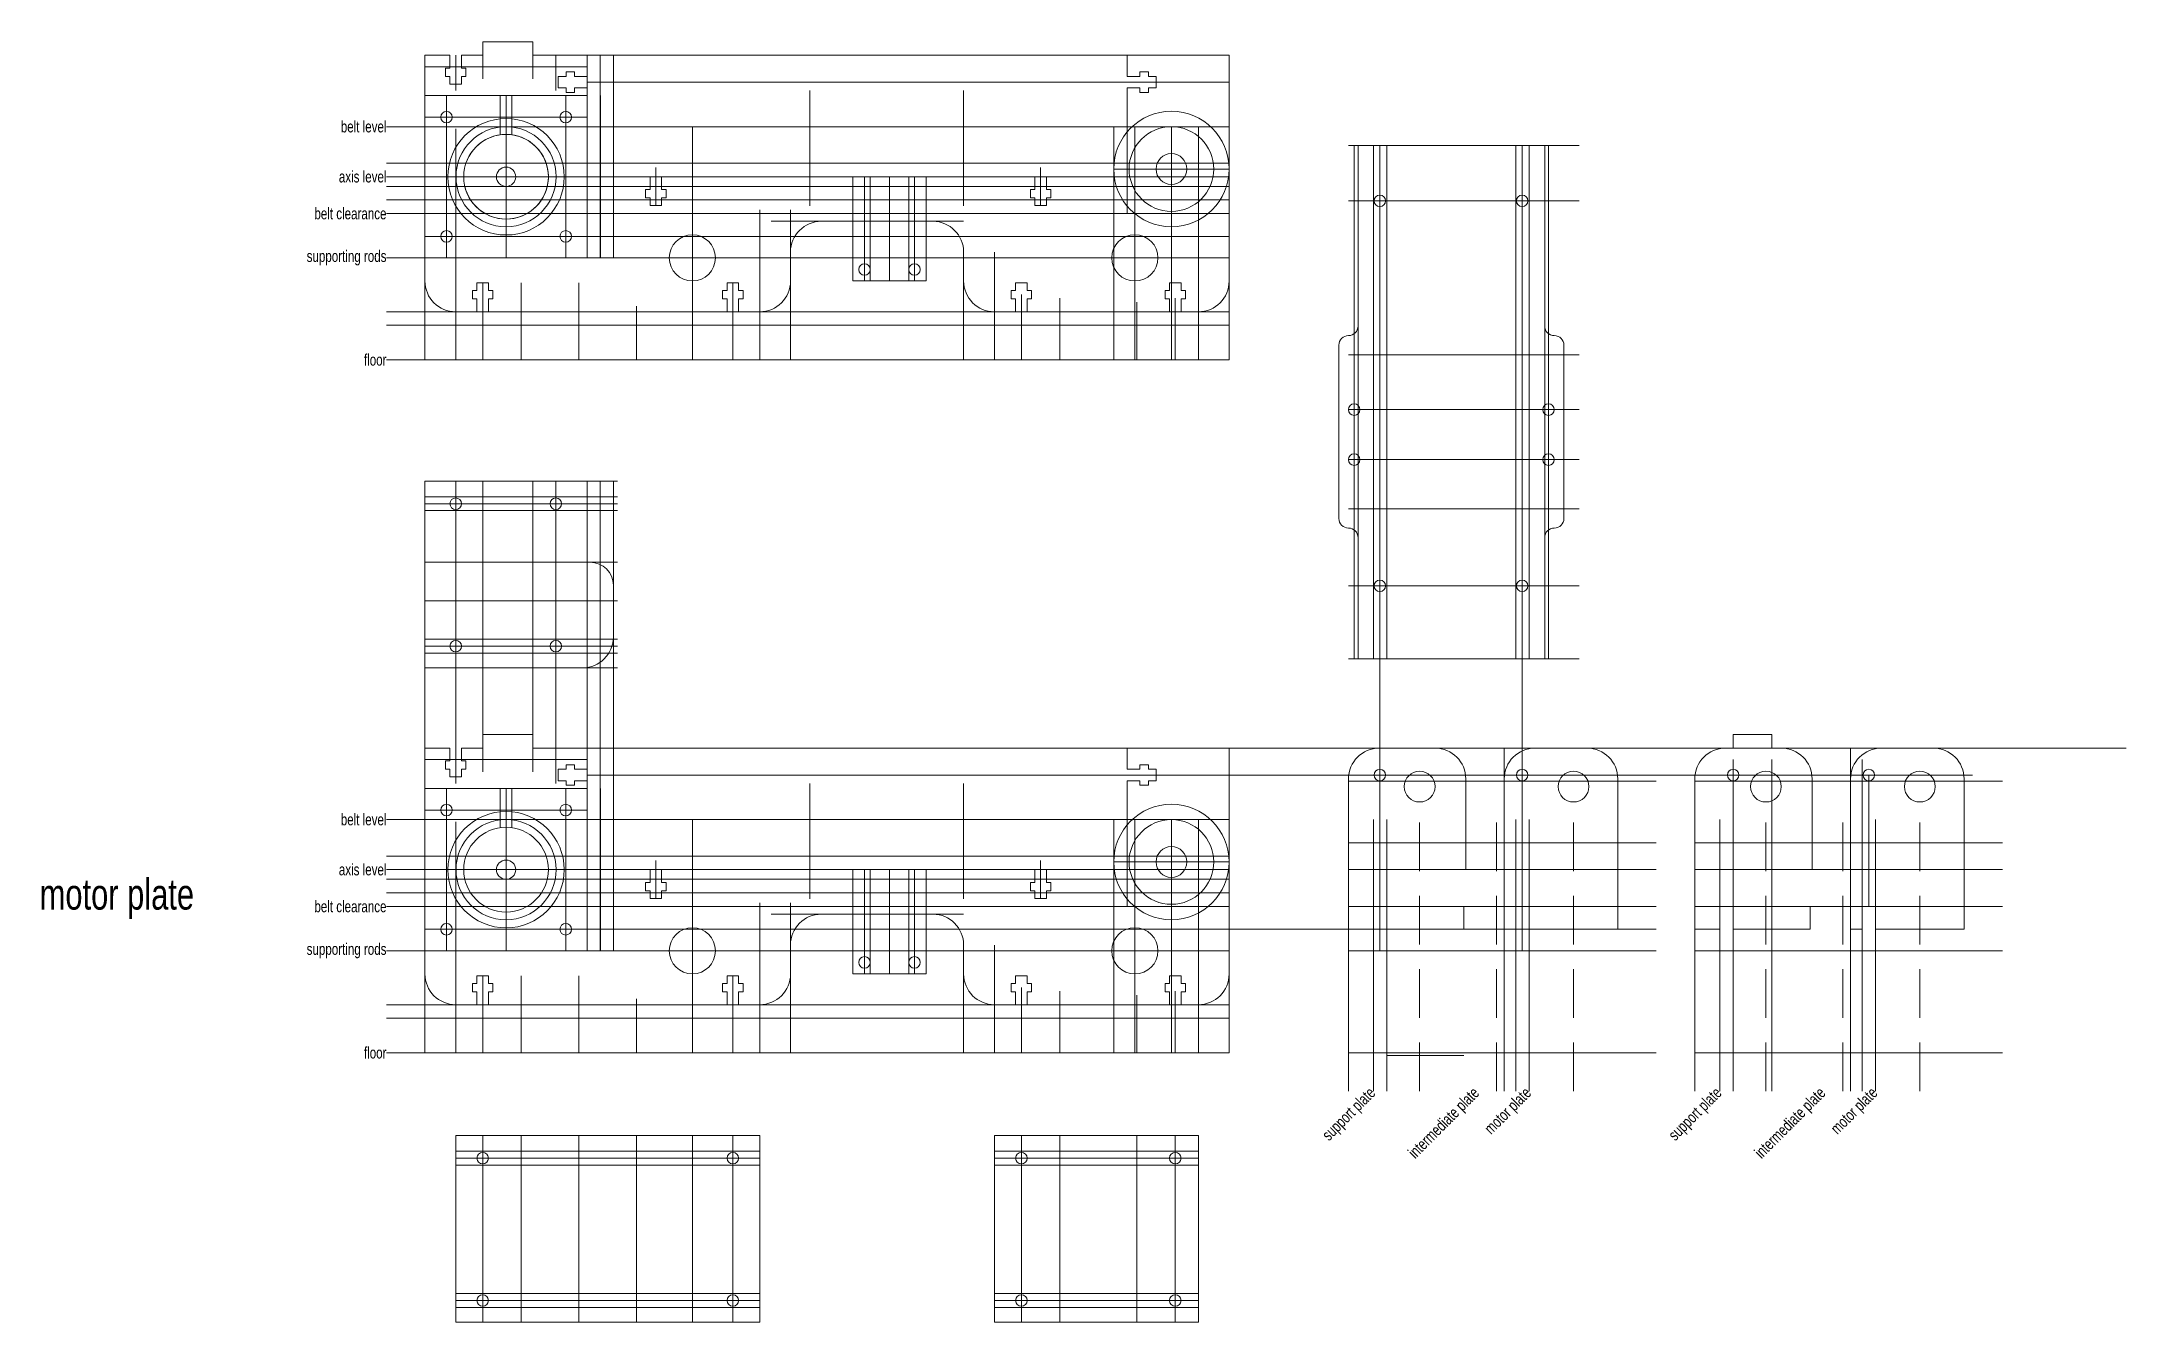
# Model space of a CAD drawing. Header units: millimetres. Extents: x -100 to 442, y -70 to 263.
import ezdxf

# ---------------------------------------------------------------- set-up
doc = ezdxf.new("R2010")
doc.units = ezdxf.units.MM
doc.linetypes.add('DASHED', pattern=[19.05, 12.7, -6.35])
for name, color, linetype, lineweight, true_color in [('cuts', 7, 'CONTINUOUS', 0, 0x000000), ('documentatio', 1, 'CONTINUOUS', 0, 0xff0000), ('nema_mount', 37, 'CONTINUOUS', 0, 0x3b3b3b), ('skeleton', 24, 'CONTINUOUS', 0, 0x731212)]:
    doc.layers.add(name, color=color, linetype=linetype, lineweight=lineweight, true_color=true_color)
doc.styles.get("Standard").update_dxf_attribs({"font": 'txt', "width": 0.75})

# ---------------------------------------------------------------- blocks, each defined once
blk = doc.blocks.new('m3-t-slot')
at = {"layer": 'cuts'}
for p, q in [((-2.66, 3.33), (-2.66, 5.5)), ((-2.66, 5.5), (-1.5, 5.5)), ((-1.5, 7.5), (1.5, 7.5)), ((-1.5, 5.5), (-1.5, 7.5)), ((1.5, 7.5), (1.5, 5.5)), ((1.5, 5.5), (2.66, 5.5)), ((2.66, 5.5), (2.66, 3.33)), ((-1.5, 3.33), (-2.66, 3.33)), ((-1.5, 0), (-1.5, 3.33)), ((2.66, 3.33), (1.5, 3.33)), ((1.5, 3.33), (1.5, 0))]:
    blk.add_line(p, q, dxfattribs=at)
blk = doc.blocks.new('pressfit-bearing')
at = {"layer": 'cuts'}
blk.add_circle((0, 0), 6, dxfattribs=at)

msp = doc.modelspace()

# ---------------------------------------------------------------- linework, layer by layer
at = {"layer": 'cuts'}
for p, q in [((15, 259.16), (15, 262.66)), ((15, 262.66), (28, 262.66)), ((28, 262.66), (28, 259.16)), ((0, 259.16), (6.5, 259.16)), ((0, 259.16), (0, 231.08)), ((9.5, 259.16), (15, 259.16)), ((42.16, 259.16), (28, 259.16)), ((42.16, 259.16), (42.16, 253.66)), ((182.5, 259.16), (209, 259.16)), ((182.5, 253.66), (182.5, 259.16)), ((209, 259.16), (209, 200.5)), ((42.16, 250.66), (42.16, 218)), ((182.5, 218), (182.5, 250.66)), ((242.5, 235.66), (291, 235.66)), ((242.5, 188.82), (242.5, 235.66)), ((291, 235.66), (291, 188.82)), ((10.652, 231.08), (0, 231.08)), ((45.66, 218), (45.66, 227.58)), ((45.66, 227.58), (58.5, 227.58)), ((100, 227.58), (61.5, 227.58)), ((100, 227.58), (100, 231.08)), ((100, 231.08), (140, 231.08)), ((140, 231.08), (140, 227.58)), ((140, 227.58), (158.5, 227.58)), ((161.5, 227.58), (179, 227.58)), ((179, 227.58), (179, 218)), ((10.368, 225.08), (0, 225.08)), ((0, 225.08), (0, 200.5)), ((111.23, 225.08), (130.23, 225.08)), ((111.23, 221.58), (111.23, 225.08)), ((130.23, 225.08), (130.23, 221.58)), ((42.16, 218), (45.66, 218)), ((130.23, 221.58), (111.23, 221.58)), ((179, 218), (182.5, 218)), ((103, 216), (132, 216)), ((95, 200.5), (95, 208)), ((111.23, 206.5), (130.23, 206.5)), ((111.23, 200.5), (111.23, 206.5)), ((130.23, 206.5), (130.23, 200.5)), ((140, 208), (140, 200.5)), ((130.23, 200.5), (111.23, 200.5)), ((8, 192.5), (13.5, 192.5)), ((16.5, 192.5), (25, 192.5)), ((25, 192.5), (25, 189)), ((40, 189), (40, 192.5)), ((40, 192.5), (55, 192.5)), ((55, 192.5), (55, 189)), ((69.5, 189), (69.5, 192.5)), ((78.5, 192.5), (69.5, 192.5)), ((81.5, 192.5), (87, 192.5)), ((153.5, 192.5), (148, 192.5)), ((165, 192.5), (156.5, 192.5)), ((165, 189), (165, 192.5)), ((185, 192.5), (185, 189)), ((193.5, 192.5), (185, 192.5)), ((201, 192.5), (196.5, 192.5)), ((25, 189), (40, 189)), ((55, 189), (69.5, 189)), ((185, 189), (165, 189)), ((240, 186.32), (240, 186.32)), ((293.5, 186.32), (293.5, 186.32)), ((237.5, 138.82), (237.5, 183.82)), ((246.5, 181.32), (250, 181.32)), ((246.5, 141.32), (246.5, 181.32)), ((250, 181.32), (250, 141.32)), ((283.5, 181.32), (287, 181.32)), ((283.5, 141.32), (283.5, 181.32)), ((287, 181.32), (287, 141.32)), ((296, 183.82), (296, 138.82)), ((0, 100), (0, 148.5)), ((0, 148.5), (42.16, 148.5)), ((42.16, 127.45), (42.16, 148.5)), ((15, 144.45), (28, 144.45)), ((15, 140.85), (15, 144.45)), ((28, 144.45), (28, 140.85)), ((250, 141.32), (246.5, 141.32)), ((287, 141.32), (283.5, 141.32)), ((28, 140.85), (15, 140.85)), ((240, 136.32), (240, 136.32)), ((293.5, 136.32), (293.5, 136.32)), ((242.5, 102.32), (242.5, 133.82)), ((291, 133.82), (291, 102.32)), ((42.96, 127.45), (42.16, 127.45)), ((48.96, 121.45), (48.96, 108)), ((42.16, 117.45), (45.56, 117.45)), ((42.16, 107.45), (42.16, 117.45)), ((45.56, 117.45), (45.56, 107.45)), ((15, 107.45), (28, 107.45)), ((15, 103.85), (15, 107.45)), ((28, 103.85), (15, 103.85)), ((28, 107.45), (28, 103.85)), ((45.56, 107.45), (42.16, 107.45)), ((40.96, 100), (0, 100)), ((291, 102.32), (242.5, 102.32)), ((15, 79.16), (15, 82.66)), ((15, 82.66), (28, 82.66)), ((28, 82.66), (28, 79.16)), ((340, 79.16), (340, 82.66)), ((340, 82.66), (350, 82.66)), ((350, 82.66), (350, 79.16)), ((0, 79.16), (6.5, 79.16)), ((0, 79.16), (0, 20.5)), ((9.5, 79.16), (15, 79.16)), ((42.16, 79.16), (28, 79.16)), ((42.16, 79.16), (42.16, 73.66)), ((182.5, 79.16), (209, 79.16)), ((182.5, 73.66), (182.5, 79.16)), ((209, 79.16), (209, 20.5)), ((248, 79.16), (262.5, 79.16)), ((288.5, 79.16), (302, 79.16)), ((338, 79.16), (340, 79.16)), ((350, 79.16), (352.5, 79.16)), ((378.5, 79.16), (392, 79.16)), ((42.16, 70.66), (42.16, 38)), ((182.5, 38), (182.5, 70.66)), ((240, 71.16), (240, 32.085)), ((270.5, 47.58), (270.5, 71.16)), ((280.5, 71.16), (280.5, 47.58)), ((310, 71.16), (310, 32.085)), ((330, 71.16), (330, 32.085)), ((360.5, 47.58), (360.5, 71.16)), ((370.5, 71.16), (370.5, 47.58)), ((400, 71.16), (400, 32.085)), ((100, 47.58), (100, 51.08)), ((100, 51.08), (140, 51.08)), ((140, 51.08), (140, 47.58)), ((45.66, 38), (45.66, 47.58)), ((45.66, 47.58), (58.5, 47.58)), ((100, 47.58), (61.5, 47.58)), ((111.23, 45.08), (130.23, 45.08)), ((111.23, 41.58), (111.23, 45.08)), ((130.23, 45.08), (130.23, 41.58)), ((140, 47.58), (158.5, 47.58)), ((161.5, 47.58), (179, 47.58)), ((179, 47.58), (179, 38)), ((280.5, 47.58), (270.5, 47.58)), ((370.5, 47.58), (360.5, 47.58)), ((42.16, 38), (45.66, 38)), ((130.23, 41.58), (111.23, 41.58)), ((179, 38), (182.5, 38)), ((246.5, 32.085), (246.5, 38)), ((246.5, 38), (250, 38)), ((250, 38), (250, 32.085)), ((270, 32.085), (270, 38)), ((270, 38), (280.5, 38)), ((280.5, 32.085), (280.5, 38)), ((283.5, 38), (283.5, 32.085)), ((283.5, 38), (287, 38)), ((287, 38), (287, 32.085)), ((336.5, 32.085), (336.5, 38)), ((336.5, 38), (340, 38)), ((340, 38), (340, 32.085)), ((360, 32.085), (360, 38)), ((360, 38), (370.5, 38)), ((370.5, 32.085), (370.5, 38)), ((373.5, 38), (373.5, 32.085)), ((373.5, 38), (377, 38)), ((377, 38), (377, 32.085)), ((103, 36), (132, 36)), ((95, 20.5), (95, 28)), ((140, 28), (140, 20.5)), ((240, 32.085), (246.5, 32.085)), ((250, 32.085), (270, 32.085)), ((283.5, 32.085), (280.5, 32.085)), ((287, 32.085), (310, 32.085)), ((330, 32.085), (336.5, 32.085)), ((340, 32.085), (360, 32.085)), ((373.5, 32.085), (370.5, 32.085)), ((377, 32.085), (400, 32.085)), ((111.23, 26.5), (130.23, 26.5)), ((111.23, 20.5), (111.23, 26.5)), ((130.23, 26.5), (130.23, 20.5)), ((130.23, 20.5), (111.23, 20.5)), ((8, 12.5), (13.5, 12.5)), ((16.5, 12.5), (25, 12.5)), ((25, 12.5), (25, 9)), ((40, 9), (40, 12.5)), ((40, 12.5), (55, 12.5)), ((55, 12.5), (55, 9)), ((69.5, 9), (69.5, 12.5)), ((78.5, 12.5), (69.5, 12.5)), ((81.5, 12.5), (87, 12.5)), ((153.5, 12.5), (148, 12.5)), ((165, 12.5), (156.5, 12.5)), ((165, 9), (165, 12.5)), ((185, 12.5), (185, 9)), ((193.5, 12.5), (185, 12.5)), ((201, 12.5), (196.5, 12.5)), ((25, 9), (40, 9)), ((55, 9), (69.5, 9)), ((185, 9), (165, 9)), ((8, -21.5), (87, -21.5)), ((8, -70), (8, -21.5)), ((87, -21.5), (87, -70)), ((148, -21.5), (201, -21.5)), ((148, -70), (148, -21.5)), ((201, -21.5), (201, -70)), ((25, -25.55), (40, -25.55)), ((25, -29.15), (25, -25.55)), ((40, -25.55), (40, -29.15)), ((55, -25.55), (69.5, -25.55)), ((55, -29.15), (55, -25.55)), ((69.5, -25.55), (69.5, -29.15)), ((165, -25.55), (185, -25.55)), ((165, -29.15), (165, -25.55)), ((185, -25.55), (185, -29.15)), ((40, -29.15), (25, -29.15)), ((69.5, -29.15), (55, -29.15)), ((185, -29.15), (165, -29.15)), ((25, -62.55), (40, -62.55)), ((25, -66.15), (25, -62.55)), ((40, -62.55), (40, -66.15)), ((55, -62.55), (69.5, -62.55)), ((55, -66.15), (55, -62.55)), ((69.5, -62.55), (69.5, -66.15)), ((165, -62.55), (185, -62.55)), ((165, -66.15), (165, -62.55)), ((185, -62.55), (185, -66.15)), ((87, -70), (8, -70)), ((40, -66.15), (25, -66.15)), ((69.5, -66.15), (55, -66.15)), ((201, -70), (148, -70)), ((185, -66.15), (165, -66.15))]:
    msp.add_line(p, q, dxfattribs=at)
for centre, radius in [((5.585, 243.075), 1.5), ((36.575, 243.075), 1.5), ((194, 229.58), 4), ((248.15, 221.32), 1.5), ((285.15, 221.32), 1.5), ((5.585, 212.085), 1.5), ((36.575, 212.085), 1.5), ((114.23, 203.5), 1.5), ((127.23, 203.5), 1.5), ((241.5, 167.09), 1.5), ((292, 167.09), 1.5), ((241.5, 154.09), 1.5), ((292, 154.09), 1.5), ((8, 142.65), 1.5), ((34, 142.65), 1.5), ((248.15, 121.32), 1.5), ((285.15, 121.32), 1.5), ((8, 105.65), 1.5), ((34, 105.65), 1.5), ((248.15, 72.16), 1.5), ((258.5, 69.16), 4), ((285.15, 72.16), 1.5), ((298.5, 69.16), 4), ((340, 72.16), 1.5), ((348.5, 69.16), 4), ((375.25, 72.16), 1.5), ((388.5, 69.16), 4), ((5.585, 63.075), 1.5), ((36.575, 63.075), 1.5), ((21.08, 47.58), 11), ((194, 49.58), 4), ((5.585, 32.085), 1.5), ((36.575, 32.085), 1.5), ((114.23, 23.5), 1.5), ((127.23, 23.5), 1.5), ((15, -27.35), 1.5), ((80, -27.35), 1.5), ((155, -27.35), 1.5), ((195, -27.35), 1.5), ((15, -64.35), 1.5), ((80, -64.35), 1.5), ((155, -64.35), 1.5), ((195, -64.35), 1.5)]:
    msp.add_circle(centre, radius, dxfattribs=at)
for centre, radius, start, end in [((21.08, 227.58), 11, 193.13656, 161.447), ((103, 208), 8, 90, 180), ((132, 208), 8, 0, 90), ((8, 200.5), 8, 180, 270), ((87, 200.5), 8, 270, 0), ((148, 200.5), 8, 180, 270), ((201, 200.5), 8, 270, 360), ((240, 183.82), 2.5, 90, 180), ((240, 188.82), 2.5, 270, 0), ((293.5, 188.82), 2.5, 180, 270), ((293.5, 183.82), 2.5, 0, 90), ((240, 138.82), 2.5, 180, 270), ((240, 133.82), 2.5, 0, 90), ((293.5, 133.82), 2.5, 90, 180), ((293.5, 138.82), 2.5, 270, 0), ((42.96, 121.45), 6, 0, 90), ((40.96, 108), 8, 270, 0), ((248, 71.16), 8, 90, 180), ((262.5, 71.16), 8, 0, 90), ((288.5, 71.16), 8, 90, 180), ((302, 71.16), 8, 0, 90), ((338, 71.16), 8, 90, 180), ((352.5, 71.16), 8, 0, 90), ((378.5, 71.16), 8, 90, 180), ((392, 71.16), 8, 0, 90), ((103, 28), 8, 90, 180), ((132, 28), 8, 0, 90), ((8, 20.5), 8, 180, 270), ((87, 20.5), 8, 270, 0), ((148, 20.5), 8, 180, 270), ((201, 20.5), 8, 270, 360)]:
    msp.add_arc(centre, radius, start, end, dxfattribs=at)
at = {"layer": 'nema_mount'}
for p, q in [((0, 206.5), (0, 259.16)), ((42.16, 259.16), (209, 259.16)), ((42.16, 206.5), (42.16, 259.16)), ((45.56, 206.5), (45.56, 259.16)), ((48.96, 206.5), (48.96, 259.16)), ((42.16, 252.16), (209, 252.16)), ((0, 248.66), (42.16, 248.66)), ((5.585, 206.5), (5.585, 248.66)), ((19.58, 238.477), (19.58, 248.66)), ((21.08, 206.5), (21.08, 248.66)), ((22.58, 238.477), (22.58, 248.66)), ((36.575, 206.5), (36.575, 248.66)), ((0, 243.075), (42.16, 243.075)), ((0, 227.58), (42.16, 227.58)), ((0, 212.085), (209, 212.085)), ((0, 206.5), (42.16, 206.5)), ((0, 26.5), (0, 148.5)), ((42.16, 26.5), (42.16, 148.5)), ((45.56, 26.5), (45.56, 148.5)), ((48.96, 26.5), (48.96, 148.5)), ((0, 117.45), (50, 117.45)), ((42.16, 79.16), (242.16, 79.16)), ((242.16, 79.16), (442.16, 79.16)), ((350, -10), (350, 76.16)), ((42.16, 72.16), (402.16, 72.16)), ((0, 68.66), (42.16, 68.66)), ((5.585, 26.5), (5.585, 68.66)), ((19.58, 58.477), (19.58, 68.66)), ((21.08, 26.5), (21.08, 68.66)), ((22.58, 58.477), (22.58, 68.66)), ((36.575, 26.5), (36.575, 68.66)), ((0, 63.075), (42.16, 63.075)), ((0, 47.58), (42.16, 47.58)), ((0, 32.085), (320, 32.085)), ((0, 26.5), (42.16, 26.5))]:
    msp.add_line(p, q, dxfattribs=at)
for centre, radius in [((5.585, 243.075), 1.5), ((36.575, 243.075), 1.5), ((21.08, 227.58), 11), ((21.08, 227.58), 2.5), ((5.585, 212.085), 1.5), ((36.575, 212.085), 1.5), ((5.585, 63.075), 1.5), ((36.575, 63.075), 1.5), ((21.08, 47.58), 11), ((21.08, 47.58), 2.5), ((5.585, 32.085), 1.5), ((36.575, 32.085), 1.5)]:
    msp.add_circle(centre, radius, dxfattribs=at)
at = {"layer": 'skeleton'}
for p, q in [((0, 256.16), (42.16, 256.16)), ((8, 250), (8, 259.16)), ((15, 253), (15, 259.16)), ((28, 259.16), (28, 253)), ((34, 250), (34, 259.16)), ((42.16, 259.16), (209, 259.16)), ((100, 250), (100, 220)), ((140, 220), (140, 250)), ((45.66, 206.5), (45.66, 248.66)), ((-10, 240.58), (209, 240.58)), ((0, 180), (0, 240)), ((8, 180), (8, 240)), ((69.5, 180), (69.5, 240.58)), ((179, 180), (179, 240.58)), ((184.5, 180), (184.5, 240.58)), ((194, 180), (194, 240.58)), ((201, 180), (201, 240.58)), ((209, 180), (209, 240.58)), ((240, 235.66), (300, 235.66)), ((241.5, 102.32), (241.5, 235.66)), ((242.5, 102.32), (242.5, 235.66)), ((246.5, 102.32), (246.5, 235.66)), ((248.15, 26.5), (248.15, 235.66)), ((250, 102.32), (250, 235.66)), ((283.5, 102.32), (283.5, 235.66)), ((285.15, 26.5), (285.15, 235.66)), ((287, 102.32), (287, 235.66)), ((291, 102.32), (291, 235.66)), ((292, 102.32), (292, 235.66)), ((-10, 231.08), (209, 231.08)), ((-10, 227.58), (209, 227.58)), ((60, 230), (60, 220)), ((111.23, 227.58), (111.23, 200.5)), ((114.23, 227.58), (114.23, 200.5)), ((115.73, 227.58), (115.73, 200.5)), ((120.73, 227.58), (120.73, 200.5)), ((125.73, 227.58), (125.73, 200.5)), ((127.23, 227.58), (127.23, 200.5)), ((130.23, 227.58), (130.23, 200.5)), ((160, 230), (160, 220)), ((179, 229.58), (209, 229.58)), ((-10, 225.08), (209, 225.08)), ((-10, 221.58), (209, 221.58)), ((-10, 218), (209, 218)), ((87, 219), (87, 180)), ((95, 219), (95, 180)), ((240, 221.32), (300, 221.32)), ((90, 216), (140, 216)), ((-10, 206.5), (209, 206.5)), ((140, 208), (140, 180)), ((148, 208), (148, 180)), ((15, 200), (15, 180)), ((25, 200), (25, 180)), ((40, 200), (40, 180)), ((69.5, 198.5), (69.5, 189)), ((80, 200), (80, 180)), ((155, 197), (155, 180)), ((165, 196), (165, 180)), ((195, 196), (195, 180)), ((-10, 192.5), (209, 192.5)), ((55, 194), (55, 180)), ((185, 195), (185, 180)), ((-10, 189), (209, 189)), ((-10, 180), (209, 180)), ((240, 181.32), (300, 181.32)), ((240, 167.09), (300, 167.09)), ((240, 154.09), (300, 154.09)), ((0, 148.5), (50, 148.5)), ((8, 70), (8, 148.5)), ((15, 73), (15, 148.5)), ((28, 148.5), (28, 73)), ((34, 70), (34, 148.5)), ((0, 144.45), (50, 144.45)), ((0, 142.65), (50, 142.65)), ((240, 141.32), (300, 141.32)), ((0, 140.85), (50, 140.85)), ((0, 127.45), (50, 127.45)), ((240, 121.32), (300, 121.32)), ((0, 107.45), (50, 107.45)), ((0, 105.65), (50, 105.65)), ((0, 103.85), (50, 103.85)), ((0, 100), (50, 100)), ((240, 102.32), (300, 102.32)), ((0, 76.16), (42.16, 76.16)), ((42.16, 79.16), (242.16, 79.16)), ((280.5, -10), (280.5, 79.16)), ((340, -10), (340, 76.16)), ((370.5, -10), (370.5, 79.16)), ((373.5, -10), (373.5, 76.16)), ((240, 70.58), (320, 70.58)), ((330, 70.58), (410, 70.58)), ((375.25, 38), (375.25, 72.16)), ((45.66, 26.5), (45.66, 68.66)), ((100, 70), (100, 40)), ((140, 40), (140, 70)), ((-10, 60.58), (209, 60.58)), ((0, 0), (0, 60)), ((8, 0), (8, 60)), ((69.5, 0), (69.5, 60.58)), ((179, 0), (179, 60.58)), ((184.5, 0), (184.5, 60.58)), ((194, 0), (194, 60.58)), ((201, 0), (201, 60.58)), ((209, 0), (209, 60.58)), ((240, -10), (240, 60.58)), ((246.5, -10), (246.5, 60.58)), ((250, -10), (250, 60.58)), ((283.5, -10), (283.5, 60.58)), ((287, -10), (287, 60.58)), ((330, -10), (330, 60.58)), ((336.5, -10), (336.5, 60.58)), ((377, -10), (377, 60.58)), ((240, 54.58), (320, 54.58)), ((330, 54.58), (410, 54.58)), ((-10, 51.08), (209, 51.08)), ((60, 50), (60, 40)), ((160, 50), (160, 40)), ((179, 49.58), (209, 49.58)), ((-10, 47.58), (209, 47.58)), ((-10, 45.08), (209, 45.08)), ((111.23, 47.58), (111.23, 20.5)), ((114.23, 47.58), (114.23, 20.5)), ((115.73, 47.58), (115.73, 20.5)), ((120.73, 47.58), (120.73, 20.5)), ((125.73, 47.58), (125.73, 20.5)), ((127.23, 47.58), (127.23, 20.5)), ((130.23, 47.58), (130.23, 20.5)), ((240, 47.58), (320, 47.58)), ((330, 47.58), (410, 47.58)), ((-10, 41.58), (209, 41.58)), ((-10, 38), (209, 38)), ((87, 39), (87, 0)), ((95, 39), (95, 0)), ((240, 38), (320, 38)), ((330, 38), (410, 38)), ((90, 36), (140, 36)), ((140, 28), (140, 0)), ((148, 28), (148, 0)), ((-10, 26.5), (209, 26.5)), ((240, 26.5), (320, 26.5)), ((330, 26.5), (410, 26.5)), ((15, 20), (15, 0)), ((25, 20), (25, 0)), ((40, 20), (40, 0)), ((69.5, 18.5), (69.5, 9)), ((80, 20), (80, 0)), ((155, 17), (155, 0)), ((-10, 12.5), (209, 12.5)), ((55, 14), (55, 0)), ((165, 16), (165, 0)), ((185, 15), (185, 0)), ((195, 16), (195, 0)), ((-10, 9), (209, 9)), ((-10, 0), (209, 0)), ((240, 0), (320, 0)), ((330, 0), (410, 0)), ((250, -0.685), (270, -0.685)), ((8, -70), (8, -21.5)), ((8, -21.5), (87, -21.5)), ((15, -21.5), (15, -70)), ((25, -21.5), (25, -70)), ((40, -21.5), (40, -70)), ((55, -21.5), (55, -70)), ((69.5, -70), (69.5, -21.5)), ((80, -21.5), (80, -70)), ((87, -21.5), (87, -70)), ((148, -21.5), (201, -21.5)), ((148, -21.5), (148, -70)), ((155, -21.5), (155, -70)), ((165, -21.5), (165, -70)), ((185, -21.5), (185, -70)), ((195, -21.5), (195, -70)), ((201, -70), (201, -21.5)), ((8, -25.55), (87, -25.55)), ((148, -25.55), (201, -25.55)), ((8, -27.35), (87, -27.35)), ((8, -29.15), (87, -29.15)), ((148, -27.35), (201, -27.35)), ((148, -29.15), (201, -29.15)), ((8, -62.55), (87, -62.55)), ((8, -64.35), (87, -64.35)), ((148, -62.55), (201, -62.55)), ((148, -64.35), (201, -64.35)), ((8, -66.15), (87, -66.15)), ((8, -70), (87, -70)), ((148, -66.15), (201, -66.15)), ((148, -70), (201, -70))]:
    msp.add_line(p, q, dxfattribs=at)
at = {"layer": 'skeleton', "linetype": 'DASHED'}
for p, q in [((258.5, -10), (258.5, 60.58)), ((278.5, -10), (278.5, 60.58)), ((298.5, -10), (298.5, 60.58)), ((348.5, -10), (348.5, 60.58)), ((368.5, -10), (368.5, 60.58)), ((388.5, -10), (388.5, 60.58))]:
    msp.add_line(p, q, dxfattribs=at)
at = {"layer": 'skeleton'}
for centre, radius in [((194, 229.58), 15), ((21.08, 227.58), 15.125), ((21.08, 227.58), 13), ((194, 229.58), 11), ((194, 229.58), 4), ((21.08, 47.58), 15.125), ((21.08, 47.58), 13), ((194, 49.58), 15), ((194, 49.58), 11), ((194, 49.58), 4)]:
    msp.add_circle(centre, radius, dxfattribs=at)

# ---------------------------------------------------------------- block references
at = {"layer": 'cuts'}
for p, rotation in [((8, 259.16), 180), ((42.16, 252.16), 90), ((182.5, 252.16), 270), ((60, 227.58), 180), ((160, 227.58), 180), ((8, 79.16), 180), ((42.16, 72.16), 90), ((182.5, 72.16), 270), ((60, 47.58), 180), ((160, 47.58), 180)]:
    msp.add_blockref('m3-t-slot', p, dxfattribs=dict(at, rotation=rotation))
for name, p in [('pressfit-bearing', (69.5, 206.5)), ('pressfit-bearing', (184.5, 206.5)), ('m3-t-slot', (15, 192.5)), ('m3-t-slot', (80, 192.5)), ('m3-t-slot', (155, 192.5)), ('m3-t-slot', (195, 192.5)), ('pressfit-bearing', (69.5, 26.5)), ('pressfit-bearing', (184.5, 26.5)), ('m3-t-slot', (15, 12.5)), ('m3-t-slot', (80, 12.5)), ('m3-t-slot', (155, 12.5)), ('m3-t-slot', (195, 12.5))]:
    msp.add_blockref(name, p, dxfattribs=at)

# ---------------------------------------------------------------- texts
at = {"layer": 'documentatio', "insert": (-60, 40), "char_height": 8, "width": 100, "attachment_point": 6}
msp.add_mtext('motor\\~plate', dxfattribs=at)
at = {"layer": 'skeleton', "char_height": 3, "width": 100, "attachment_point": 6}
for s, insert in [('belt\\~level', (-10, 240.58)), ('axis\\~level', (-10, 227.58)), ('belt\\~clearance', (-10, 218)), ('supporting\\~rods', (-10, 206.5)), ('floor', (-10, 180)), ('belt\\~level', (-10, 60.58)), ('axis\\~level', (-10, 47.58)), ('belt\\~clearance', (-10, 38)), ('supporting\\~rods', (-10, 26.5)), ('floor', (-10, 0))]:
    msp.add_mtext(s, dxfattribs=dict(at, insert=insert))
at = {"layer": 'skeleton', "char_height": 3, "width": 100, "attachment_point": 6, "rotation": 45}
for s, insert in [('support\\~plate', (246.5, -10)), ('intermediate\\~plate', (273.5, -10)), ('motor\\~plate', (287, -10)), ('support\\~plate', (336.5, -10)), ('intermediate\\~plate', (363.5, -10)), ('motor\\~plate', (377, -10))]:
    msp.add_mtext(s, dxfattribs=dict(at, insert=insert))

doc.saveas('drawing.dxf')
